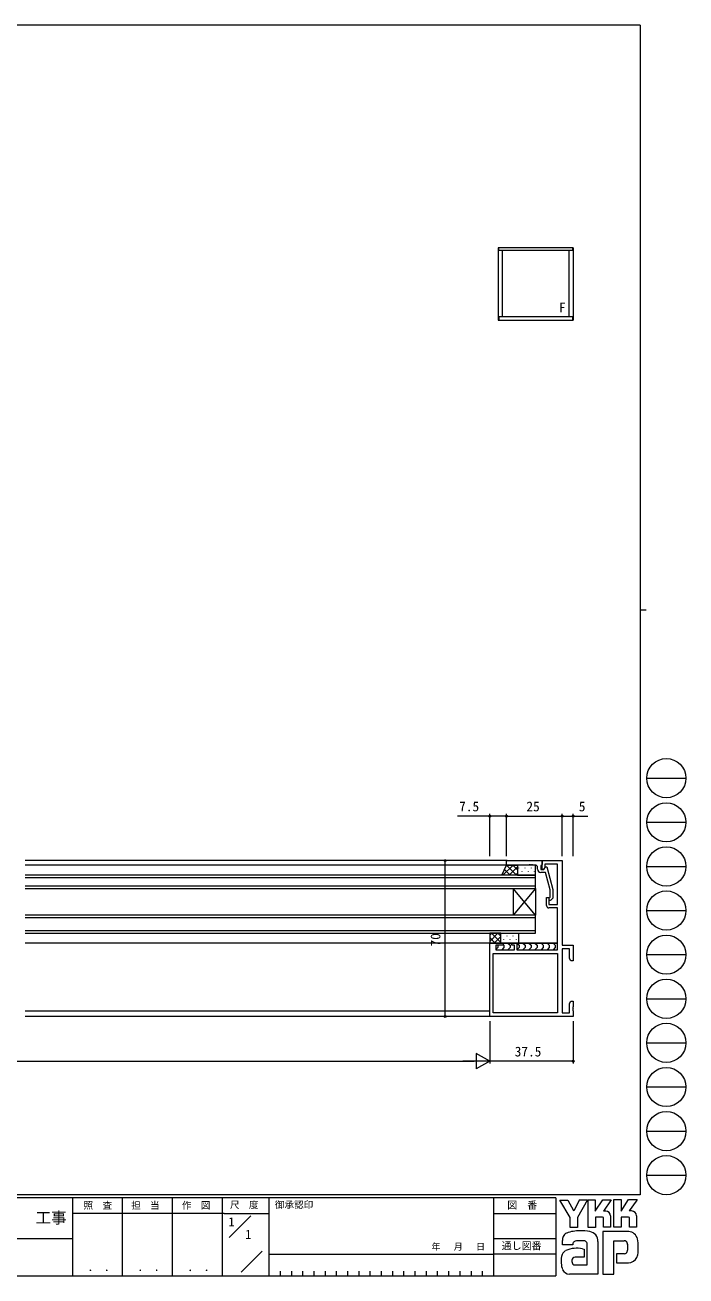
# Model space of a CAD drawing. Units: millimetres on the paper. Extents: x -397 to 397, y -282 to 282.
# Drawn here: x 100 to 397, y -282 to 279 of the extents above; entities that cross this region are included whole.
import ezdxf
from ezdxf.enums import TextEntityAlignment as Align

# ---------------------------------------------------------------- set-up
doc = ezdxf.new("R2010")
doc.units = ezdxf.units.MM
doc.layers.add('0-0_0', color=3, linetype='Continuous')
for name, color, linetype, lineweight in [('0-1_USER1', 2, 'Continuous', 9), ('0-2_YKK_ZWAK', 4, 'Continuous', 9), ('0-3_YKK_11', 6, 'Continuous', 9), ('0-4_YKK_12', 7, 'Continuous', 9), ('0-5_YKK_13', 4, 'Continuous', 9), ('0-6_YKK_D', 7, 'Continuous', 9)]:
    doc.layers.add(name, color=color, linetype=linetype, lineweight=lineweight)
doc.styles.add('ＭＳ ゴシック', font='')
doc.styles.get('ＭＳ ゴシック').set_extended_font_data('MS Gothic')

msp = doc.modelspace()

# ---------------------------------------------------------------- linework, layer by layer
at = {"layer": '0-1_USER1'}
for p, q in [((316.392, -95.7), (100.092, -95.7)), ((316.592, -97.7), (100.092, -97.7)), ((329.092, -102.2), (100.092, -102.2)), ((100.092, -103.2), (329.092, -103.2)), ((329.092, -108.2), (329.092, -102.2)), ((329.092, -107.2), (100.092, -107.2)), ((100.092, -108.2), (329.092, -108.2)), ((319.092, -108.2), (319.092, -120.2)), ((329.092, -108.2), (319.092, -120.2)), ((329.092, -120.2), (319.092, -108.2)), ((329.092, -108.2), (329.092, -120.2)), ((329.092, -120.2), (100.092, -120.2)), ((100.092, -121.2), (329.092, -121.2)), ((329.092, -128.2), (329.092, -120.2)), ((329.092, -127.2), (100.092, -127.2)), ((100.092, -128.2), (329.092, -128.2)), ((339.092, -132.7), (100.092, -132.7)), ((308.592, -163.2), (100.092, -163.2)), ((308.892, -165.7), (100.092, -165.7))]:
    msp.add_line(p, q, dxfattribs=at)
at = {"layer": '0-2_YKK_ZWAK'}
for p, q in [((319.065, -97.7), (314.565, -102.2)), ((317.784, -102.2), (315.228, -99.644)), ((316.236, -97.7), (315.976, -97.96)), ((320.613, -102.2), (316.113, -97.7)), ((321.092, -98.501), (317.393, -102.2)), ((321.092, -99.851), (318.941, -97.7)), ((321.557, -98.935), (321.557, -99.135)), ((322.972, -97.7), (322.972, -97.72)), ((322.972, -100.55), (322.972, -100.75)), ((324.387, -98.935), (324.387, -99.135)), ((325.802, -97.7), (325.802, -97.72)), ((325.802, -100.55), (325.802, -100.75)), ((327.217, -98.935), (327.217, -99.135)), ((328.632, -97.7), (328.632, -97.72)), ((328.632, -100.55), (328.632, -100.75)), ((314.956, -102.2), (314.358, -101.602)), ((321.092, -101.33), (320.221, -102.2)), ((321.557, -101.965), (321.557, -102.165)), ((324.387, -101.965), (324.387, -102.165)), ((327.217, -101.965), (327.217, -102.165)), ((312.324, -128.2), (308.592, -131.932)), ((309.496, -128.2), (308.592, -129.104)), ((313.592, -132.423), (309.368, -128.2)), ((313.592, -129.595), (312.197, -128.2)), ((314.812, -128.2), (314.812, -128.212)), ((317.642, -128.2), (317.642, -128.212)), ((320.472, -128.2), (320.472, -128.212)), ((311.04, -132.7), (308.592, -130.252)), ((313.592, -129.761), (310.653, -132.7)), ((313.592, -132.589), (313.481, -132.7)), ((314.304, -132.7), (318.896, -132.7)), ((314.812, -131.042), (314.812, -131.242)), ((316.227, -129.427), (316.227, -129.627)), ((316.227, -132.457), (316.227, -132.657)), ((317.642, -131.042), (317.642, -131.242)), ((319.057, -129.427), (319.057, -129.627)), ((319.057, -132.457), (319.057, -132.657)), ((320.305, -132.7), (339.1, -132.7)), ((320.472, -131.042), (320.472, -131.242))]:
    msp.add_line(p, q, dxfattribs=at)
for points in [[(321.092, -102.2), (314.092, -102.2), (316.092, -97.7), (321.092, -97.7)], [(321.092, -97.7), (321.092, -102.2), (329.092, -102.2), (329.092, -97.7)], [(313.592, -128.2), (308.592, -128.2), (308.592, -132.7), (313.592, -132.7)], [(313.592, -132.7), (313.592, -128.2), (321.592, -128.2), (321.592, -132.7)]]:
    msp.add_lwpolyline(points, close=True, dxfattribs=at)
for points in [[(312.3, -133.7), (312.3, -133.7), (312.3, -134.7), (311.388, -135.612)], [(314.6, -133.292), (315.008, -133.7), (315.008, -134.7), (314.008, -135.7)], [(316.715, -132.7), (317.715, -133.7), (317.715, -134.7), (316.715, -135.7)], [(320.8, -132.7), (321.8, -133.7), (321.8, -134.7), (320.888, -135.612)], [(323.508, -132.7), (324.508, -133.7), (324.508, -134.7), (323.508, -135.7)], [(326.215, -132.7), (327.215, -133.7), (327.215, -134.7), (326.215, -135.7)], [(328.923, -132.7), (329.923, -133.7), (329.923, -134.7), (328.923, -135.7)], [(331.631, -132.7), (332.631, -133.7), (332.631, -134.7), (331.631, -135.7)], [(334.339, -132.7), (335.339, -133.7), (335.339, -134.7), (334.339, -135.7)], [(337.046, -132.7), (338.046, -133.7), (338.046, -134.7), (337.046, -135.7)]]:
    msp.add_lwpolyline(points, dxfattribs=at)
at = {"layer": '0-3_YKK_11'}
for p, q in [((308.592, -93.7), (308.592, -74.7)), ((316.092, -93.7), (316.092, -74.7)), ((316.092, -93.7), (316.092, -74.7)), ((316.092, -75.7), (341.092, -75.7)), ((341.092, -93.7), (341.092, -74.7)), ((341.092, -93.7), (341.092, -74.7)), ((346.092, -93.7), (346.092, -74.7)), ((288.592, -165.7), (288.592, -95.7)), ((308.592, -167.7), (308.592, -186.7)), ((308.592, -167.7), (308.592, -186.7)), ((346.092, -167.7), (346.092, -186.7)), ((308.592, -185.7), (302.53, -182.2)), ((302.53, -182.2), (302.53, -189.2)), ((-104.408, -185.7), (301.592, -185.7)), ((308.592, -185.7), (296.467, -185.7)), ((308.592, -185.7), (302.53, -189.2)), ((346.092, -185.7), (308.592, -185.7))]:
    msp.add_line(p, q, dxfattribs=at)
for points in [[(316.092, -75.7), (308.592, -75.7), (294.092, -75.7)], [(341.092, -75.7), (346.092, -75.7), (352.592, -75.7)]]:
    msp.add_lwpolyline(points, dxfattribs=at)
for centre in [(308.592, -75.7), (316.092, -75.7), (316.092, -75.7), (341.092, -75.7), (341.092, -75.7), (346.092, -75.7), (288.592, -95.7), (288.592, -165.7), (346.092, -185.7)]:
    msp.add_circle(centre, 0.425, dxfattribs=at)
at = {"layer": '0-4_YKK_12'}
msp.add_line((330.092, -99.5), (330.092, -98.7), dxfattribs=at)
for points in [[(341.092, -95.7), (341.092, -133.7), (346.092, -133.7), (346.092, -140.7), (345.092, -140.7), (344.462, -139.609), (344.462, -135.33), (341.092, -135.33), (341.092, -164.07), (344.462, -164.07), (344.462, -159.791), (345.092, -158.7), (346.092, -158.7), (346.092, -161.242), (345.972, -161.425), (345.972, -161.975), (346.092, -162.158), (346.092, -162.242), (345.972, -162.425), (345.972, -162.975), (346.092, -163.158), (346.092, -165.7), (308.592, -165.7), (308.592, -132.7), (314.592, -132.7), (314.592, -133.7), (311.292, -133.7), (311.292, -135.7), (319.792, -135.7), (319.792, -133.7), (318.592, -133.7), (318.592, -132.7), (320.792, -132.7), (320.792, -135.7), (339.092, -135.7), (339.092, -116.9), (335.092, -116.9)], [(316.092, -95.7), (332.092, -95.7), (332.092, -97.4), (331.792, -97.7), (331.592, -97.9), (331.592, -99.7), (332.892, -99.7), (333.585, -98.5), (334.185, -98.5), (336.892, -108.603), (336.892, -112.549), (336.116, -113.324)], [(329.092, -97.7), (328.05, -97.7), (327.867, -97.58), (327.317, -97.58), (327.134, -97.7), (327.05, -97.7), (326.867, -97.58), (326.317, -97.58), (326.134, -97.7), (316.092, -97.7), (316.092, -95.7)], [(335.268, -112.476), (335.692, -112.051), (335.692, -108.761), (333.612, -101), (331.592, -101)], [(334.092, -115.9), (334.092, -112.2), (335.092, -112.2), (335.092, -115.4), (339.092, -115.4), (339.092, -97.33), (333.392, -97.33), (333.392, -98.834), (332.892, -99.7), (332.092, -99.7), (332.092, -95.7), (341.092, -95.7)]]:
    msp.add_lwpolyline(points, dxfattribs=at)
msp.add_lwpolyline([(310.222, -137.33), (339.092, -137.33), (339.092, -164.07), (310.222, -164.07)], close=True, dxfattribs=at)
for centre, radius, start, end in [((329.092, -98.7), 1, 0.00001, 89.99999), ((331.592, -99.5), 1.5, 180.00001, 269.99999), ((335.092, -115.9), 1, 180.00001, 269.99999), ((335.692, -112.9), 0.6, 134.99999, 315.00001)]:
    msp.add_arc(centre, radius, start, end, dxfattribs=at)
at = {"layer": '0-5_YKK_13'}
for p, q in [((346.092, 179.3), (312.342, 179.3)), ((312.692, 178.05), (312.692, 179.3)), ((345.742, 178.05), (312.692, 178.05)), ((314.217, 178.05), (314.217, 148.55)), ((344.217, 148.55), (344.217, 178.05)), ((345.742, 179.3), (345.742, 178.05)), ((346.092, 179.3), (346.092, 146.8)), ((312.692, 148.55), (345.742, 148.55)), ((312.692, 148.55), (312.692, 146.8)), ((345.742, 148.55), (345.742, 146.8))]:
    msp.add_line(p, q, dxfattribs=at)
msp.add_lwpolyline([(312.342, 179.3), (312.342, 146.8), (346.092, 146.8)], dxfattribs=at)
at = {"layer": '0-6_YKK_D'}
for p, q in [((376.092, 279.3), (-393.908, 279.3)), ((376.092, 279.3), (376.092, -245.7)), ((376.092, 16.8), (378.892, 16.8)), ((379.068, -58.716), (396.708, -58.716)), ((379.068, -78.512), (396.708, -78.512)), ((379.068, -98.308), (396.708, -98.308)), ((379.068, -118.104), (396.708, -118.104)), ((379.068, -137.9), (396.708, -137.9)), ((379.068, -157.696), (396.708, -157.696)), ((379.068, -177.492), (396.708, -177.492)), ((379.068, -197.288), (396.708, -197.288)), ((379.068, -217.084), (396.708, -217.084)), ((379.068, -236.88), (396.708, -236.88)), ((376.092, -245.7), (-393.908, -245.7)), ((338.292, -247.1), (-393.908, -247.1)), ((121.292, -247.1), (121.292, -282.1)), ((143.692, -247.1), (143.692, -282.1)), ((166.092, -247.1), (166.092, -282.1)), ((188.492, -247.1), (188.492, -282.1)), ((209.492, -247.1), (209.492, -282.1)), ((310.291, -247.1), (310.291, -282.1)), ((338.292, -247.1), (338.292, -282.1)), ((344.724, -255.899), (340.129, -248.006)), ((340.129, -248.006), (343.642, -248.006)), ((343.642, -248.006), (346.156, -252.709)), ((348.928, -247.898), (346.372, -252.871)), ((352.554, -247.898), (348.021, -255.926)), ((348.928, -247.898), (352.554, -247.898)), ((352.751, -260.331), (352.751, -247.925)), ((352.751, -247.925), (355.968, -247.925)), ((355.968, -253.023), (359.347, -247.871)), ((355.968, -247.925), (355.968, -253.023)), ((359.347, -247.871), (363.172, -247.871)), ((363.172, -247.871), (359.632, -253.006)), ((364.266, -260.223), (364.266, -247.817)), ((364.266, -247.817), (367.537, -247.817)), ((367.537, -253.008), (370.969, -247.817)), ((367.537, -247.817), (367.537, -253.008)), ((370.969, -247.817), (374.753, -247.817)), ((374.375, -248.465), (371.253, -252.925)), ((374.753, -247.817), (374.375, -248.465)), ((189.476, -254.099), (121.292, -254.099)), ((189.476, -254.099), (209.492, -254.099)), ((191.662, -264.836), (201.355, -255.143)), ((310.291, -254.1), (338.292, -254.1)), ((344.724, -260.358), (344.724, -255.899)), ((346.156, -252.709), (346.372, -252.871)), ((348.021, -255.926), (348.021, -260.358)), ((359.266, -255.682), (356.076, -255.682)), ((356.076, -255.682), (356.076, -260.331)), ((359.698, -255.845), (359.266, -255.682)), ((360.671, -253.006), (359.632, -253.006)), ((359.698, -260.25), (359.698, -255.845)), ((362.833, -255.169), (362.833, -260.25)), ((372.292, -252.925), (371.253, -252.925)), ((371.294, -260.196), (371.294, -255.817)), ((374.456, -255.169), (374.456, -260.196)), ((348.021, -260.358), (344.724, -260.358)), ((356.076, -260.331), (352.751, -260.331)), ((359.32, -262.196), (359.32, -281.306)), ((370.915, -262.196), (359.32, -262.196)), ((362.833, -260.25), (359.698, -260.25)), ((367.672, -260.223), (364.266, -260.223)), ((371.294, -260.146), (371.344, -260.196)), ((374.456, -260.196), (371.294, -260.196)), ((-7.508, -265.299), (121.292, -265.299)), ((310.291, -265.299), (338.292, -265.299)), ((351.238, -266.305), (347.54, -266.375)), ((352.319, -277.171), (352.319, -267.44)), ((357.211, -266.683), (357.211, -281.279)), ((364.347, -281.306), (364.347, -266.359)), ((364.347, -266.359), (368.996, -266.359)), ((370.465, -267.856), (370.483, -270.491)), ((196.964, -280.445), (206.488, -270.921)), ((209.492, -272.3), (310.291, -272.3)), ((338.292, -272.299), (310.291, -272.299)), ((350.967, -273.63), (346.973, -273.635)), ((350.265, -269.873), (350.967, -270.035)), ((350.967, -270.035), (350.967, -273.63)), ((369.104, -272.089), (365.563, -272.089)), ((365.563, -272.089), (365.563, -276.225)), ((214.532, -280), (214.532, -282.1)), ((219.572, -280), (219.572, -282.1)), ((224.612, -280), (224.612, -282.1)), ((229.652, -280), (229.652, -282.1)), ((234.692, -280), (234.692, -282.1)), ((239.732, -280), (239.732, -282.1)), ((244.772, -280), (244.772, -282.1)), ((249.812, -280), (249.812, -282.1)), ((254.852, -280), (254.852, -282.1)), ((259.892, -280), (259.892, -282.1)), ((264.932, -280), (264.932, -282.1)), ((269.972, -280), (269.972, -282.1)), ((275.012, -280), (275.012, -282.1)), ((280.052, -280), (280.052, -282.1)), ((285.092, -280), (285.092, -282.1)), ((290.132, -280), (290.132, -282.1)), ((295.172, -280), (295.172, -282.1)), ((300.211, -280), (300.211, -282.1)), ((305.251, -280), (305.251, -282.1)), ((346.697, -277.171), (352.319, -277.171)), ((351.886, -277.171), (352.238, -277.171)), ((352.319, -277.17), (352.32, -277.171)), ((365.563, -276.225), (370.888, -276.225)), ((370.888, -276.225), (371.969, -275.982)), ((-393.908, -282.1), (338.292, -282.1)), ((345.859, -281.36), (344.372, -281.36)), ((356.887, -281.333), (345.859, -281.36)), ((357.211, -281.279), (356.887, -281.333)), ((359.32, -281.306), (363.563, -281.306)), ((363.563, -281.306), (364.347, -281.306))]:
    msp.add_line(p, q, dxfattribs=at)
for points in [[(371.294, -255.817), (370.861, -255.655), (367.672, -255.655), (367.672, -260.223)], [(345.859, -268.17), (341.21, -268.17), (341.21, -266.241)]]:
    msp.add_lwpolyline(points, dxfattribs=at)
for centre in [(387.888, -58.716), (387.888, -78.512), (387.888, -98.308), (387.888, -118.104), (387.888, -137.9), (387.888, -157.696), (387.888, -177.492), (387.888, -197.288), (387.888, -217.084), (387.888, -236.88)]:
    msp.add_circle(centre, 8.82, dxfattribs=at)
for centre, radius, start, end in [((360.671, -255.169), 2.163, 0.00166, 89.99604), ((372.292, -255.088), 2.163, 0.00166, 89.99604), ((343.898, -265.155), 2.444, 109.02127, 161.51264), ((349.014, -279.501), 17.68, 89.89165, 109.30848), ((349.533, -282.563), 20.748, 78.7801, 91.46938), ((352.822, -266.596), 4.449, 40.66422, 80.31694), ((352.601, -266.585), 4.612, 358.78059, 38.76563), ((370.764, -266.54), 4.341, 14.44572, 87.08746), ((346.251, -266.266), 5.037, 158.41083, 179.71775), ((347.967, -268.107), 2.109, 138.46382, 181.71359), ((347.407, -268.071), 1.701, 85.50551, 126.78038), ((350.748, -267.854), 1.625, 14.7552, 72.44995), ((369.157, -267.579), 1.229, 16.43123, 96.91661), ((366.823, -268.308), 3.673, 4.93423, 17.03552), ((354.458, -269.287), 20.86, 350.99027, 10.67625), ((351.741, -275.495), 11.082, 168.76372, 199.80079), ((344.719, -274.027), 3.908, 121.82711, 169.08475), ((347.812, -282.954), 13.309, 79.38098, 112.05825), ((347.874, -275.428), 2.369, 171.08203, 216.71923), ((346.982, -275.079), 1.445, 90.33953, 178.03639), ((369.105, -270.784), 1.306, 269.95468, 342.90145), ((366.802, -270.141), 3.697, 343.6902, 354.75362), ((370.827, -271.845), 4.291, 285.44291, 349.90448), ((344.732, -277.543), 3.823, 207.31435, 263.59464), ((346.942, -275.665), 1.526, 230.9728, 260.75491)]:
    msp.add_arc(centre, radius, start, end, dxfattribs=at)

# ---------------------------------------------------------------- texts
at = {"layer": '0-0_0', "style": 'ＭＳ ゴシック'}
for p in [(191.292, -261.099), (198.825, -266.699)]:
    msp.add_text('1', height=4.106, dxfattribs=at).set_placement(p, align=Align.BOTTOM_LEFT)
at = {"layer": '0-3_YKK_11', "style": 'ＭＳ ゴシック'}
for s, p in [('7.5', (294.892, -74.9)), ('25', (325.072, -74.9)), ('5', (348.592, -74.9)), ('37.5', (319.822, -184.9))]:
    msp.add_text(s, height=4.399, dxfattribs=at).set_placement(p, align=Align.BOTTOM_LEFT)
msp.add_text('70', height=4.399, rotation=90, dxfattribs=at).set_placement((287.792, -134.22), align=Align.BOTTOM_LEFT)
at = {"layer": '0-5_YKK_13', "style": 'ＭＳ ゴシック'}
msp.add_text('F', height=4.399, dxfattribs=at).set_placement((339.717, 149.05), align=Align.BOTTOM_LEFT)
at = {"layer": '0-6_YKK_D', "style": 'ＭＳ ゴシック'}
for s, height, p in [('照  査', 3.079, (126.281, -252.88)), ('担  当', 3.079, (147.646, -252.88)), ('作  図', 3.079, (170.412, -252.862)), ('尺  度', 3.079, (192.004, -252.637)), ('御承認印', 3.079, (212.159, -252.633)), ('図\u3000番', 3.284, (316.489, -252.962)), ('工事', 5.132, (104.723, -260.056)), ('年   月   日', 2.903, (282.468, -271.269)), ('通し図番', 3.284, (313.971, -271.185)), (' ． ．', 3.592, (125.747, -281.046)), (' ． ．', 3.592, (148.147, -281.046)), (' ． ．', 3.592, (170.547, -281.046))]:
    msp.add_text(s, height=height, dxfattribs=at).set_placement(p, align=Align.BOTTOM_LEFT)

doc.saveas('drawing.dxf')
